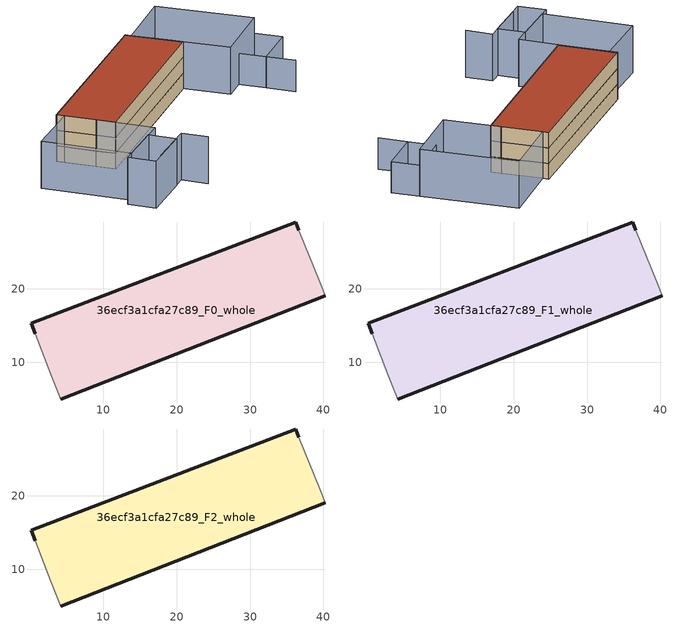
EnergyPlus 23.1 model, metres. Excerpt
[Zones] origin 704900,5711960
36ecf3a1cfa27c89_F0_whole
 floor ground (EU_floor_Construction): 40.22,19.05 39.51,20.94 36.6,27.98 36.22,29.08 0.23,15.29 0.78,13.89 2.89,8.34 4.21,4.98 z0
 wall outside (EU_wall_Construction): 40.22,19.05 4.21,4.98 / 0.78,13.89 0.23,15.29 36.22,29.08 36.6,27.98 z0:3
 wall adiabatic (EU_wall_Construction): 36.6,27.98 39.51,20.94 40.22,19.05 / 4.21,4.98 2.89,8.34 0.78,13.89 z0:3
36ecf3a1cfa27c89_F1_whole
 floor to 36ecf3a1cfa27c89_F0_whole (EU_floor_Construction): 40.22,19.05 39.51,20.94 36.6,27.98 36.22,29.08 0.23,15.29 0.78,13.89 2.89,8.34 4.21,4.98 z3
 wall outside (EU_wall_Construction): 40.22,19.05 4.21,4.98 / 0.78,13.89 0.23,15.29 36.22,29.08 36.6,27.98 z3:6
 wall adiabatic (EU_wall_Construction): 36.6,27.98 39.51,20.94 40.22,19.05 / 4.21,4.98 2.89,8.34 0.78,13.89 z3:6
36ecf3a1cfa27c89_F2_whole
 floor to 36ecf3a1cfa27c89_F1_whole (EU_floor_Construction): 40.22,19.05 39.51,20.94 36.6,27.98 36.22,29.08 0.23,15.29 0.78,13.89 2.89,8.34 4.21,4.98 z6
 wall outside (EU_wall_Construction): 40.22,19.05 4.21,4.98 / 0.78,13.89 0.23,15.29 36.22,29.08 36.6,27.98 z6:9
 wall adiabatic (EU_wall_Construction): 36.6,27.98 39.51,20.94 40.22,19.05 / 4.21,4.98 2.89,8.34 0.78,13.89 z6:9
 roof outside (EU_roof_Construction): 36.6,27.98 39.51,20.94 40.22,19.05 4.21,4.98 2.89,8.34 0.78,13.89 0.23,15.29 36.22,29.08 z9
shading: 51.77,2.78 49.77,7.89 / 49.77,7.89 58.7,11.39 / 58.7,11.37 49.77,7.89 / 49.77,7.89 47.85,12.84 / 47.85,12.84 56.77,16.32 / 56.77,16.32 58.7,11.37 z0:6; -2.4,-10.78 7.77,-7.17 / 7.77,-7.17 9.44,-11.88 / -6.81,-6.85 3.49,-3.09 / 3.49,-3.09 5.3,-8.06 / 5.3,-8.06 -5,-11.82 / -5,-11.82 -6.81,-6.85 / -4.99,-6.3 -10.82,9.67 / -10.82,9.67 0.85,13.93 / 0.85,13.93 6.68,-2.04 / 6.68,-2.04 -4.99,-6.3 / 49.64,33.35 56.67,16.27 / 56.67,16.27 43.63,10.91 / 43.63,10.91 36.6,27.98 / 36.6,27.98 49.64,33.35 z0:9
[Building]
EU S2 Campaign: North Axis=0; Terrain=City; Solar Distribution=FullExterior
[Site:Location]
London: Latitude=51.5; Longitude=-0.5; Time Zone=0; Elevation=25
[SizingPeriod:WeatherFileDays]
AnnualSizingPeriod: Begin Month=1; Begin Day of Month=1; End Month=12; End Day of Month=31; Day of Week for Start Day=Monday; Use Weather File Daylight Saving Period=No; Use Weather File Rain and Snow Indicators=No
[MATERIAL]
EU_InternalMass_Material: Roughness=MediumRough; Thickness=0.1; Conductivity=1; Density=1800; Specific Heat=900; Thermal Absorptance=0.9; Solar Absorptance=0.7; Visible Absorptance=0.7
[MATERIAL:NOMASS] Roughness=MediumRough; Thermal Absorptance=0.9; Solar Absorptance=0.7; Visible Absorptance=0.7
Name | Thermal Resistance
EU_wall_NoMass | 0.635353
EU_roof_NoMass | 0.675062
EU_floor_NoMass | 1.96382
[CONSTRUCTION]
EU_wall_Construction: EU_wall_NoMass
EU_roof_Construction: EU_roof_NoMass
EU_floor_Construction: EU_floor_NoMass
EU_InternalMass_Construction: EU_InternalMass_Material
[ZONE] Type=1; Multiplier=1; Ceiling Height=autocalculate; Volume=1264.84; Floor Area=autocalculate; Part of Total Floor Area=Yes
36ecf3a1cfa27c89_F0_whole; 36ecf3a1cfa27c89_F1_whole; 36ecf3a1cfa27c89_F2_whole
[INTERNALMASS] Construction=EU_InternalMass_Construction; Surface Area=421.622
Name | Zone or ZoneList
36ecf3a1cfa27c89_F0_whole_EU_InternalMass | 36ecf3a1cfa27c89_F0_whole
36ecf3a1cfa27c89_F1_whole_EU_InternalMass | 36ecf3a1cfa27c89_F1_whole
36ecf3a1cfa27c89_F2_whole_EU_InternalMass | 36ecf3a1cfa27c89_F2_whole
[OTHEREQUIPMENT] Fuel Type=Electricity; Design Level Calculation Method=Watts/Area; Power per Zone Floor Area=1; Fraction Latent=0; Fraction Radiant=0; Fraction Lost=0; Carbon Dioxide Generation Rate=0; EndUse Subcategory=EU_Step8_InternalGains
Name | Zone or ZoneList or Space or SpaceList | Schedule
EU_Step8_InternalGain_36ecf3a1cfa27c89_F0_whole_f000 | 36ecf3a1cfa27c89_F0_whole | EU_Step8_GainSchedule_36ecf3a1cfa27c89_F0_whole_f000
EU_Step8_InternalGain_36ecf3a1cfa27c89_F1_whole_f000 | 36ecf3a1cfa27c89_F1_whole | EU_Step8_GainSchedule_36ecf3a1cfa27c89_F1_whole_f000
EU_Step8_InternalGain_36ecf3a1cfa27c89_F2_whole_f000 | 36ecf3a1cfa27c89_F2_whole | EU_Step8_GainSchedule_36ecf3a1cfa27c89_F2_whole_f000
[ZONEVENTILATION:DESIGNFLOWRATE] Schedule=EU_AlwaysOn; Design Flow Rate Calculation Method=AirChanges/Hour; Air Changes per Hour=0.555504; Ventilation Type=Natural; Fan Pressure Rise=0; Fan Total Efficiency=1; Constant Term Coefficient=1; Temperature Term Coefficient=0; Velocity Term Coefficient=0; Velocity Squared Term Coefficient=0; Minimum Indoor Temperature=-100; Maximum Indoor Temperature=100; Delta Temperature=-100; Minimum Outdoor Temperature=-100; Maximum Outdoor Temperature=100; Maximum Wind Speed=40
Name | Zone or ZoneList or Space or SpaceList
EU_ConstantAir_36ecf3a1cfa27c89_F0_whole | 36ecf3a1cfa27c89_F0_whole
EU_ConstantAir_36ecf3a1cfa27c89_F1_whole | 36ecf3a1cfa27c89_F1_whole
EU_ConstantAir_36ecf3a1cfa27c89_F2_whole | 36ecf3a1cfa27c89_F2_whole
[HVACTEMPLATE:THERMOSTAT] Constant Heating Setpoint=20; Constant Cooling Setpoint=50
EU_HeatOnly_36ecf3a1cfa27c89_F0_whole; EU_HeatOnly_36ecf3a1cfa27c89_F1_whole; EU_HeatOnly_36ecf3a1cfa27c89_F2_whole
[HVACTEMPLATE:ZONE:IDEALLOADSAIRSYSTEM] System Availability Schedule=EU_AlwaysOn; Maximum Heating Supply Air Temperature=50; Minimum Cooling Supply Air Temperature=13; Maximum Heating Supply Air Humidity Ratio=0.0156; Minimum Cooling Supply Air Humidity Ratio=0.0077; Heating Limit=NoLimit; Cooling Limit=NoLimit; Heating Availability Schedule=EU_AlwaysOn; Cooling Availability Schedule=EU_CoolingOff; Dehumidification Control Type=ConstantSensibleHeatRatio; Cooling Sensible Heat Ratio=0.7; Dehumidification Setpoint=60; Humidification Control Type=None; Humidification Setpoint=30; Outdoor Air Method=None; Outdoor Air Flow Rate per Person=0.00944; Outdoor Air Flow Rate per Zone Floor Area=0; Outdoor Air Flow Rate per Zone=0; Demand Controlled Ventilation Type=None; Outdoor Air Economizer Type=NoEconomizer; Heat Recovery Type=None; Sensible Heat Recovery Effectiveness=0.7; Latent Heat Recovery Effectiveness=0.65
Name | Template Thermostat
36ecf3a1cfa27c89_F0_whole | EU_HeatOnly_36ecf3a1cfa27c89_F0_whole
36ecf3a1cfa27c89_F1_whole | EU_HeatOnly_36ecf3a1cfa27c89_F1_whole
36ecf3a1cfa27c89_F2_whole | EU_HeatOnly_36ecf3a1cfa27c89_F2_whole
[SIZING:ZONE] Zone Cooling Design Supply Air Temperature Input Method=SupplyAirTemperature; Zone Cooling Design Supply Air Temperature=13; Zone Heating Design Supply Air Temperature Input Method=SupplyAirTemperature; Zone Heating Design Supply Air Temperature=50; Zone Cooling Design Supply Air Humidity Ratio=0.008; Zone Heating Design Supply Air Humidity Ratio=0.008; Cooling Design Air Flow Method=DesignDay; Cooling Design Air Flow Rate=0; Cooling Minimum Air Flow per Zone Floor Area=0.000762; Cooling Minimum Air Flow=0; Cooling Minimum Air Flow Fraction=0.2; Heating Design Air Flow Method=DesignDay; Heating Design Air Flow Rate=0; Heating Maximum Air Flow per Zone Floor Area=0.002032; Heating Maximum Air Flow=0.141576; Heating Maximum Air Flow Fraction=0.3; Account for Dedicated Outdoor Air System=No; Dedicated Outdoor Air System Control Strategy=NeutralSupplyAir; Dedicated Outdoor Air Low Setpoint Temperature for Design=autosize; Dedicated Outdoor Air High Setpoint Temperature for Design=autosize; Zone Load Sizing Method=Sensible Load Only No Latent Load; Zone Latent Cooling Design Supply Air Humidity Ratio Input Method=HumidityRatioDifference; Zone Cooling Design Supply Air Humidity Ratio Difference=0.005; Zone Latent Heating Design Supply Air Humidity Ratio Input Method=HumidityRatioDifference; Zone Humidification Design Supply Air Humidity Ratio Difference=0.005
36ecf3a1cfa27c89_F0_whole; 36ecf3a1cfa27c89_F1_whole; 36ecf3a1cfa27c89_F2_whole
[SCHEDULE:CONSTANT]
Name | Hourly Value
EU_AlwaysOn | 1
EU_CoolingOff | 0
[SCHEDULE:FILE] Column Number=1; Rows to Skip at Top=0; Number of Hours of Data=8760; Column Separator=Comma; Interpolate to Timestep=No; Minutes per Item=60; Adjust Schedule for Daylight Savings=Yes
Name | File
EU_Step8_GainSchedule_36ecf3a1cfa27c89_F0_whole_f000 | ../../schedules/36ecf3a1cfa27c89/36ecf3a1cfa27c89_F0_whole_f000_gain.csv
EU_Step8_GainSchedule_36ecf3a1cfa27c89_F1_whole_f000 | ../../schedules/36ecf3a1cfa27c89/36ecf3a1cfa27c89_F1_whole_f000_gain.csv
EU_Step8_GainSchedule_36ecf3a1cfa27c89_F2_whole_f000 | ../../schedules/36ecf3a1cfa27c89/36ecf3a1cfa27c89_F2_whole_f000_gain.csv
